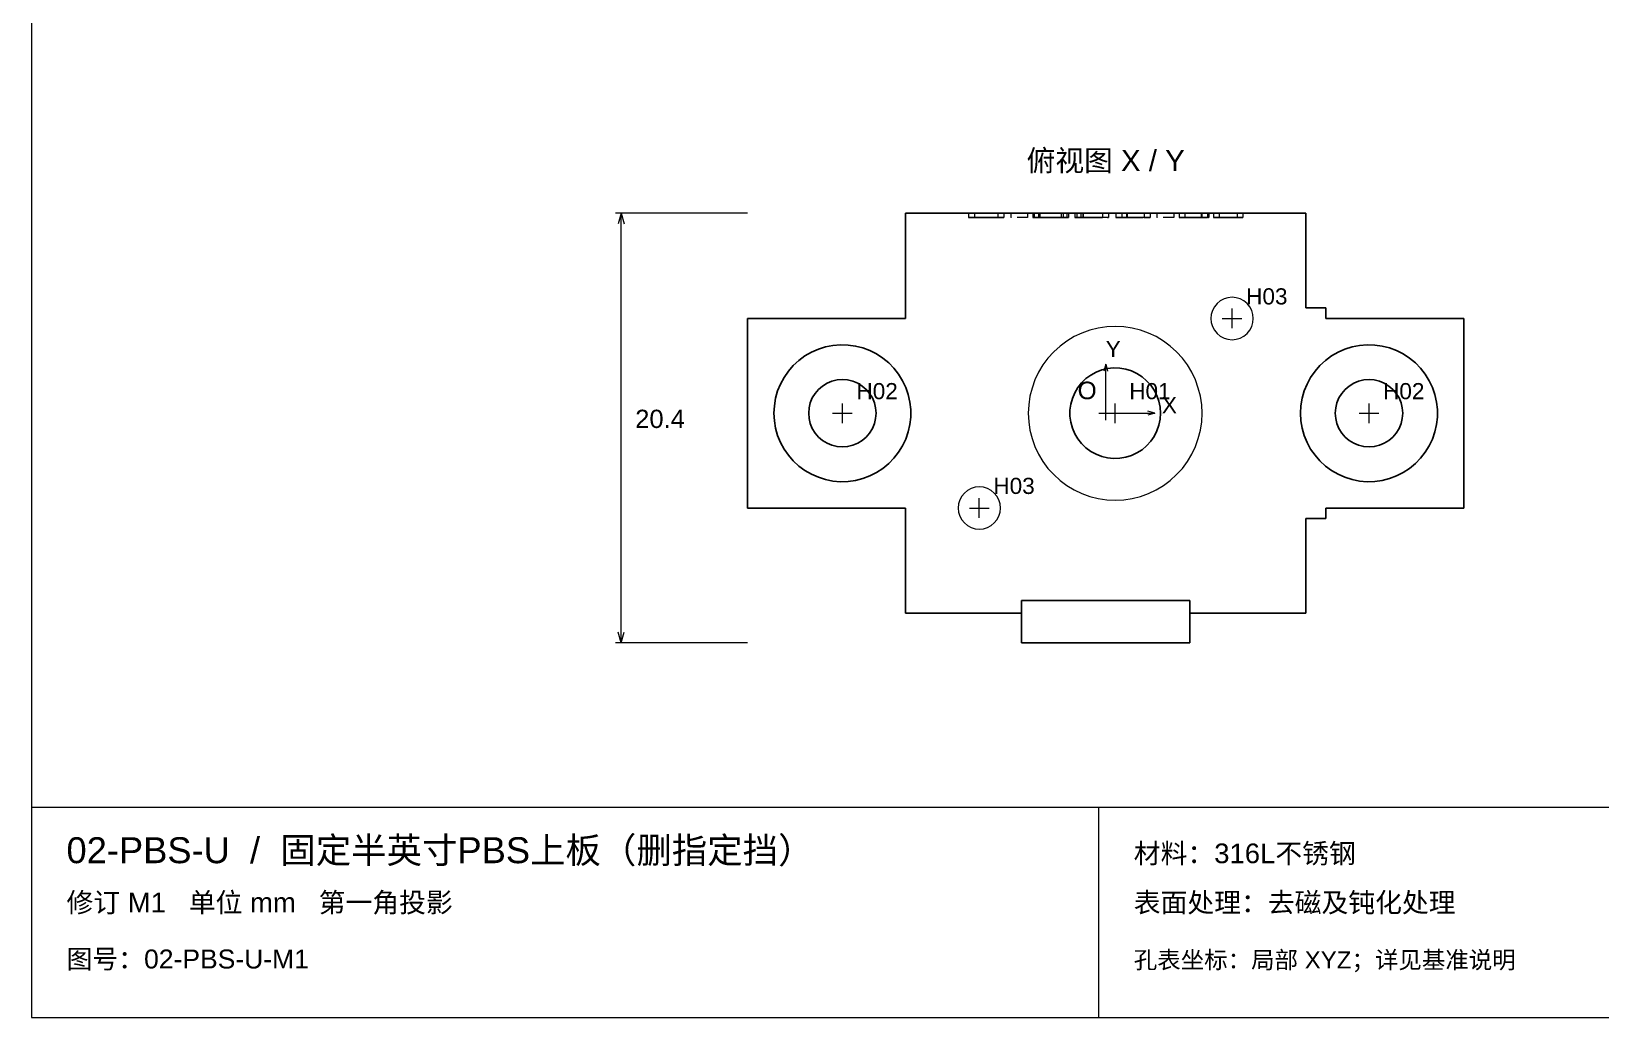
# Paper-space layout '01_三视图' of a CAD drawing. Header units: millimetres. Extents: x 8 to 450, y 8 to 289.
# Drawn here: x 8 to 231.5, y 8 to 148.5 of the extents above; entities that cross this region are included whole.
import ezdxf
from ezdxf.enums import TextEntityAlignment as Align

# ---------------------------------------------------------------- set-up
doc = ezdxf.new("R2010")
doc.units = ezdxf.units.MM
doc.linetypes.add('WP_HIDDEN', pattern=[2.3, 1.5, -0.8])
for name, color, linetype, lineweight in [('ANNOTATIONS', 7, 'CONTINUOUS', 18), ('HIDDEN', 7, 'WP_HIDDEN', 13), ('VISIBLE', 7, 'CONTINUOUS', 25)]:
    doc.layers.add(name, color=color, linetype=linetype, lineweight=lineweight)
doc.styles.add('CJK', font='Arial Unicode.ttf')

psp = doc.layouts.new('01_三视图')

# ---------------------------------------------------------------- linework, layer by layer
at = {"layer": 'ANNOTATIONS'}
for p, q in [((8, 289), (8, 8)), ((110, 122.6), (91.2, 122.6)), ((92, 122.6), (91.58, 121.1)), ((92, 61.4), (92, 122.6)), ((92, 122.6), (92.42, 121.1)), ((177.6, 107.6), (180.4, 107.6)), ((179, 106.2), (179, 109)), ((161, 101.1), (160.72, 100.1)), ((161, 94.1), (161, 101.1)), ((161, 101.1), (161.28, 100.1)), ((122.1, 94.1), (124.9, 94.1)), ((123.5, 92.7), (123.5, 95.5)), ((160, 94.1), (162, 94.1)), ((160.95, 94.1), (163.75, 94.1)), ((161, 93.1), (161, 95.1)), ((161, 94.1), (168, 94.1)), ((162.35, 92.7), (162.35, 95.5)), ((168, 94.1), (167, 94.38)), ((168, 94.1), (167, 93.82)), ((197.1, 94.1), (199.9, 94.1)), ((198.5, 92.7), (198.5, 95.5)), ((141.6, 80.6), (144.4, 80.6)), ((143, 79.2), (143, 82)), ((92, 61.4), (91.58, 62.9)), ((92, 61.4), (92.42, 62.9)), ((110, 61.4), (91.2, 61.4)), ((8, 38), (412, 38)), ((160, 8), (160, 38)), ((8, 8), (412, 8))]:
    psp.add_line(p, q, dxfattribs=at)
at = {"layer": 'HIDDEN'}
for points in [[(142.32, 122.6), (141.48, 122.6)], [(141.69, 122.6), (141.6, 122.6), (141.53, 122.6), (141.48, 122.6)], [(141.48, 122.6), (141.48, 122)], [(141.48, 122), (141.53, 122), (141.69, 122)], [(142.32, 122), (141.48, 122)], [(142.48, 122.6), (142.22, 122.6), (142, 122.6), (141.83, 122.6), (141.69, 122.6)], [(141.69, 122), (141.82, 122), (142, 122), (142.22, 122), (142.48, 122)], [(142.32, 122.6), (142.34, 122.6), (142.41, 122.6), (142.53, 122.6), (142.72, 122.6)], [(142.32, 122.6), (142.32, 122)], [(142.72, 122), (142.54, 122), (142.42, 122), (142.35, 122), (142.32, 122)], [(143.97, 122.6), (143.54, 122.6), (143.15, 122.6), (142.79, 122.6), (142.48, 122.6)], [(142.48, 122), (142.79, 122), (143.14, 122), (143.53, 122), (143.97, 122)], [(142.72, 122.6), (142.96, 122.6), (143.26, 122.6), (143.63, 122.6), (144.05, 122.6)], [(144.05, 122), (143.61, 122), (143.25, 122), (142.95, 122), (142.72, 122)], [(145.44, 122.6), (145.12, 122.6), (144.77, 122.6), (144.39, 122.6), (143.97, 122.6)], [(143.97, 122), (144.4, 122), (144.79, 122), (145.13, 122), (145.44, 122)], [(144.05, 122.6), (144.54, 122.6), (144.97, 122.6)], [(144.97, 122), (144.55, 122), (144.05, 122)], [(144.97, 122.6), (145.29, 122.6), (145.5, 122.6)], [(145.5, 122), (145.29, 122), (144.97, 122)], [(146.25, 122.6), (146.11, 122.6), (145.93, 122.6), (145.7, 122.6), (145.44, 122.6)], [(145.44, 122), (145.7, 122), (145.93, 122), (146.11, 122), (146.25, 122)], [(145.5, 122.6), (145.61, 122.6), (145.65, 122.6)], [(145.65, 122), (145.61, 122), (145.5, 122)], [(146.5, 122.6), (145.65, 122.6)], [(145.65, 122.6), (145.65, 122)], [(146.5, 122), (145.65, 122)], [(146.5, 122.6), (146.44, 122.6), (146.36, 122.6), (146.25, 122.6)], [(146.25, 122), (146.36, 122), (146.44, 122), (146.48, 122), (146.5, 122)], [(146.5, 122.6), (146.5, 122)], [(149.88, 122.6), (147.48, 122.6)], [(147.48, 122.6), (147.48, 122)], [(149.88, 122), (147.48, 122)], [(149.88, 122.6), (149.88, 122)], [(150.63, 122.6), (150.65, 122.6), (150.7, 122.6), (150.78, 122.6), (150.9, 122.6)], [(150.92, 122.6), (150.8, 122.6), (150.71, 122.6), (150.65, 122.6), (150.63, 122.6)], [(150.63, 122.6), (150.63, 122)], [(150.63, 122), (150.65, 122), (150.7, 122), (150.8, 122), (150.92, 122)], [(150.9, 122), (150.78, 122), (150.7, 122), (150.65, 122), (150.63, 122)], [(150.82, 122.6), (150.85, 122.6), (150.91, 122.6), (151.01, 122.6), (151.14, 122.6)], [(150.82, 122.6), (151.63, 122.6)], [(150.82, 122.6), (150.82, 122)], [(150.82, 122), (151.63, 122)], [(151.14, 122), (151.01, 122), (150.91, 122), (150.85, 122), (150.82, 122)], [(150.9, 122.6), (151.05, 122.6), (151.24, 122.6), (151.46, 122.6), (151.72, 122.6)], [(151.72, 122), (151.46, 122), (151.24, 122), (151.05, 122), (150.9, 122)], [(151.76, 122.6), (151.51, 122.6), (151.28, 122.6), (151.09, 122.6), (150.92, 122.6)], [(150.92, 122), (151.09, 122), (151.28, 122), (151.5, 122), (151.76, 122)], [(151.14, 122.6), (151.3, 122.6), (151.49, 122.6), (151.97, 122.6)], [(151.97, 122), (151.72, 122), (151.49, 122), (151.3, 122), (151.14, 122)], [(151.45, 122.6), (151.49, 122.6), (151.63, 122.6)], [(151.62, 122.6), (151.49, 122.6), (151.45, 122.6)], [(151.45, 122.6), (151.45, 122)], [(151.45, 122), (151.49, 122), (151.62, 122)], [(151.63, 122), (151.49, 122), (151.45, 122)], [(152.19, 122.6), (151.85, 122.6), (151.62, 122.6)], [(151.62, 122), (151.85, 122), (152.19, 122)], [(151.63, 122.6), (151.86, 122.6), (152.18, 122.6)], [(152.08, 122.6), (151.91, 122.6), (151.77, 122.6), (151.68, 122.6), (151.63, 122.6)], [(151.63, 122.6), (151.63, 122)], [(151.63, 122), (151.69, 122), (151.78, 122), (151.91, 122), (152.08, 122)], [(152.18, 122), (151.85, 122), (151.63, 122)], [(151.72, 122.6), (151.97, 122.6), (152.29, 122.6), (152.69, 122.6), (153.13, 122.6)], [(153.13, 122), (152.66, 122), (152.27, 122), (151.95, 122), (151.72, 122)], [(152.99, 122.6), (152.35, 122.6), (151.76, 122.6)], [(151.76, 122), (152.34, 122), (152.99, 122)], [(151.97, 122.6), (152.56, 122.6), (153.22, 122.6)], [(153.22, 122), (152.55, 122), (151.97, 122)], [(153.19, 122.6), (152.85, 122.6), (152.55, 122.6), (152.29, 122.6), (152.08, 122.6)], [(152.08, 122), (152.29, 122), (152.54, 122), (152.84, 122), (153.19, 122)], [(152.18, 122.6), (152.58, 122.6), (153.03, 122.6)], [(153.03, 122), (152.58, 122), (152.18, 122)], [(153.33, 122.6), (152.95, 122.6), (152.63, 122.6), (152.37, 122.6), (152.19, 122.6)], [(152.19, 122), (152.36, 122), (152.61, 122), (152.93, 122), (153.33, 122)], [(154.44, 122.6), (154.13, 122.6), (153.78, 122.6), (152.99, 122.6)], [(152.99, 122), (153.41, 122), (153.79, 122), (154.13, 122), (154.44, 122)], [(153.03, 122.6), (153.55, 122.6), (154.01, 122.6)], [(154.01, 122), (153.55, 122), (153.03, 122)], [(153.13, 122.6), (153.57, 122.6), (153.94, 122.6), (154.22, 122.6), (154.41, 122.6)], [(154.41, 122), (154.24, 122), (153.97, 122), (153.6, 122), (153.13, 122)], [(154.3, 122.6), (154.1, 122.6), (153.84, 122.6), (153.53, 122.6), (153.19, 122.6)], [(153.19, 122), (153.54, 122), (153.85, 122), (154.1, 122), (154.3, 122)], [(153.22, 122.6), (153.83, 122.6), (154.39, 122.6)], [(154.39, 122), (153.84, 122), (153.22, 122)], [(154.56, 122.6), (154.34, 122.6), (154.06, 122.6), (153.72, 122.6), (153.33, 122.6)], [(153.33, 122), (153.74, 122), (154.08, 122), (154.35, 122), (154.56, 122)], [(154.01, 122.6), (154.39, 122.6), (154.65, 122.6)], [(154.65, 122), (154.39, 122), (154.01, 122)], [(154.65, 122.6), (154.63, 122.6), (154.57, 122.6), (154.46, 122.6), (154.3, 122.6)], [(154.3, 122), (154.46, 122), (154.57, 122), (154.63, 122), (154.65, 122)], [(154.39, 122.6), (154.86, 122.6), (155.04, 122.6), (155.19, 122.6)], [(155.19, 122), (155.04, 122), (154.86, 122), (154.64, 122), (154.39, 122)], [(154.41, 122.6), (154.52, 122.6), (154.59, 122.6), (154.64, 122.6), (154.65, 122.6)], [(154.65, 122), (154.64, 122), (154.59, 122), (154.52, 122), (154.41, 122)], [(155.36, 122.6), (155.18, 122.6), (154.97, 122.6), (154.72, 122.6), (154.44, 122.6)], [(154.44, 122), (154.72, 122), (154.97, 122), (155.18, 122), (155.36, 122)], [(155.24, 122.6), (154.96, 122.6), (154.56, 122.6)], [(154.56, 122), (154.96, 122), (155.24, 122)], [(154.65, 122.6), (154.82, 122.6), (154.92, 122.6)], [(154.65, 122.6), (154.65, 122)], [(154.92, 122), (154.82, 122), (154.65, 122)], [(155.71, 122.6), (154.92, 122.6)], [(154.92, 122.6), (154.92, 122)], [(155.71, 122), (154.92, 122)], [(155.19, 122.6), (155.31, 122.6), (155.4, 122.6), (155.45, 122.6), (155.47, 122.6)], [(155.47, 122), (155.45, 122), (155.4, 122), (155.31, 122), (155.19, 122)], [(155.47, 122.6), (155.41, 122.6), (155.24, 122.6)], [(155.24, 122), (155.41, 122), (155.47, 122)], [(155.71, 122.6), (155.68, 122.6), (155.62, 122.6), (155.51, 122.6), (155.36, 122.6)], [(155.36, 122), (155.51, 122), (155.62, 122), (155.68, 122), (155.71, 122)], [(155.47, 122.6), (155.47, 122)], [(155.71, 122.6), (155.71, 122)], [(156.59, 122.6), (156.61, 122.6), (156.67, 122.6), (156.76, 122.6), (156.9, 122.6)], [(156.78, 122.6), (156.63, 122.6), (156.59, 122.6)], [(156.59, 122.6), (156.59, 122)], [(156.59, 122), (156.63, 122), (156.78, 122)], [(156.9, 122), (156.76, 122), (156.67, 122), (156.61, 122), (156.59, 122)], [(157.25, 122.6), (156.99, 122.6), (156.78, 122.6)], [(156.78, 122), (156.99, 122), (157.25, 122)], [(156.9, 122.6), (156.91, 122.6), (156.96, 122.6), (157.04, 122.6), (157.15, 122.6)], [(157.12, 122.6), (156.95, 122.6), (156.9, 122.6)], [(156.9, 122.6), (157.07, 122.6), (157.28, 122.6), (157.52, 122.6), (157.79, 122.6)], [(156.9, 122.6), (156.9, 122)], [(157.79, 122), (157.52, 122), (157.28, 122), (157.07, 122), (156.9, 122)], [(156.9, 122), (156.95, 122), (157.12, 122)], [(157.15, 122), (157.04, 122), (156.96, 122), (156.91, 122), (156.9, 122)], [(157.79, 122.6), (157.4, 122.6), (157.12, 122.6)], [(157.12, 122), (157.4, 122), (157.79, 122)], [(157.15, 122.6), (157.45, 122.6), (157.84, 122.6)], [(157.84, 122), (157.45, 122), (157.15, 122)], [(157.94, 122.6), (157.56, 122.6), (157.25, 122.6)], [(157.25, 122), (157.56, 122), (157.94, 122)], [(157.46, 122.6), (157.49, 122.6), (157.59, 122.6)], [(157.46, 122.6), (157.46, 122)], [(157.65, 122.6), (157.51, 122.6), (157.46, 122.6)], [(157.59, 122), (157.49, 122), (157.46, 122)], [(157.46, 122), (157.51, 122), (157.65, 122)], [(157.59, 122.6), (157.73, 122.6), (157.91, 122.6)], [(157.91, 122), (157.73, 122), (157.59, 122)], [(158.15, 122.6), (157.86, 122.6), (157.65, 122.6)], [(157.65, 122), (157.86, 122), (158.15, 122)], [(157.73, 122.6), (157.77, 122.6), (157.89, 122.6)], [(157.73, 122.6), (157.73, 122)], [(157.88, 122.6), (157.77, 122.6), (157.73, 122.6)], [(157.89, 122), (157.77, 122), (157.73, 122)], [(157.73, 122), (157.77, 122), (157.88, 122)], [(157.79, 122.6), (157.79, 122)], [(157.84, 122.6), (158.08, 122.6), (158.36, 122.6), (159.01, 122.6)], [(159.01, 122), (158.66, 122), (158.35, 122), (158.08, 122), (157.84, 122)], [(158.32, 122.6), (158.07, 122.6), (157.88, 122.6)], [(157.88, 122), (158.07, 122), (158.32, 122)], [(157.89, 122.6), (158.1, 122.6), (158.38, 122.6)], [(158.38, 122), (158.09, 122), (157.89, 122)], [(157.91, 122.6), (158.13, 122.6), (158.4, 122.6)], [(158.4, 122), (158.13, 122), (157.91, 122)], [(158.97, 122.6), (158.42, 122.6), (157.94, 122.6)], [(157.94, 122), (158.41, 122), (158.97, 122)], [(159.09, 122.6), (158.81, 122.6), (158.55, 122.6), (158.34, 122.6), (158.15, 122.6)], [(158.15, 122), (158.33, 122), (158.55, 122), (158.8, 122), (159.09, 122)], [(159.29, 122.6), (158.98, 122.6), (158.71, 122.6), (158.49, 122.6), (158.32, 122.6)], [(158.32, 122), (158.48, 122), (158.7, 122), (158.97, 122), (159.29, 122)], [(158.38, 122.6), (158.52, 122.6), (158.71, 122.6), (158.93, 122.6), (159.18, 122.6)], [(159.18, 122), (158.92, 122), (158.7, 122), (158.52, 122), (158.38, 122)], [(158.4, 122.6), (158.5, 122.6), (158.63, 122.6), (158.97, 122.6)], [(158.97, 122), (158.78, 122), (158.63, 122), (158.5, 122), (158.4, 122)], [(158.97, 122.6), (161.41, 122.6)], [(160.56, 122.6), (158.97, 122.6)], [(158.97, 122), (161.41, 122)], [(160.56, 122), (158.97, 122)], [(161.41, 122.6), (159.01, 122.6)], [(161.41, 122), (159.01, 122)], [(159.09, 122.6), (160.56, 122.6)], [(159.09, 122), (160.56, 122)], [(160.56, 122.6), (159.18, 122.6)], [(160.56, 122), (159.18, 122)], [(159.29, 122.6), (160.56, 122.6)], [(159.29, 122), (160.56, 122)], [(160.56, 122.6), (160.56, 122)], [(161.41, 122.6), (161.41, 122)], [(162.45, 122.6), (162.5, 122.6), (162.64, 122.6)], [(162.97, 122.6), (162.74, 122.6), (162.58, 122.6), (162.48, 122.6), (162.45, 122.6)], [(162.45, 122.6), (162.45, 122)], [(162.45, 122), (162.48, 122), (162.58, 122), (162.74, 122), (162.97, 122)], [(162.64, 122), (162.5, 122), (162.45, 122)], [(162.64, 122.6), (162.87, 122.6), (163.15, 122.6)], [(163.15, 122), (162.87, 122), (162.64, 122)], [(164.84, 122.6), (164.26, 122.6), (163.74, 122.6), (163.3, 122.6), (162.97, 122.6)], [(162.97, 122), (163.28, 122), (163.69, 122), (164.21, 122), (164.84, 122)], [(163.15, 122.6), (163.51, 122.6), (163.94, 122.6)], [(163.94, 122), (163.51, 122), (163.15, 122)], [(163.32, 122.6), (163.34, 122.6), (163.4, 122.6), (163.51, 122.6), (163.66, 122.6)], [(163.32, 122.6), (163.32, 122)], [(163.52, 122.6), (163.37, 122.6), (163.32, 122.6)], [(163.66, 122), (163.51, 122), (163.4, 122), (163.34, 122), (163.32, 122)], [(163.32, 122), (163.37, 122), (163.52, 122)], [(164.05, 122.6), (163.76, 122.6), (163.52, 122.6)], [(163.52, 122), (163.76, 122), (164.05, 122)], [(163.66, 122.6), (163.87, 122.6), (164.14, 122.6), (164.46, 122.6), (164.82, 122.6)], [(164.82, 122), (164.45, 122), (164.12, 122), (163.86, 122), (163.66, 122)], [(163.94, 122.6), (164.13, 122.6), (164.36, 122.6), (164.62, 122.6), (164.91, 122.6)], [(163.94, 122.6), (163.94, 122)], [(164.91, 122), (164.61, 122), (164.35, 122), (164.13, 122), (163.94, 122)], [(164.05, 122.6), (164.05, 122)], [(164.84, 122.6), (164.58, 122.6), (164.36, 122.6), (164.19, 122.6), (164.05, 122.6)], [(164.05, 122), (164.18, 122), (164.36, 122), (164.58, 122), (164.84, 122)], [(166.47, 122.6), (164.82, 122.6)], [(166.47, 122), (164.82, 122)], [(164.84, 122.6), (166.47, 122.6)], [(164.84, 122.6), (166.47, 122.6)], [(164.84, 122), (166.47, 122)], [(164.84, 122), (166.47, 122)], [(167.32, 122.6), (164.91, 122.6)], [(167.32, 122), (164.91, 122)], [(166.47, 122.6), (167.32, 122.6)], [(166.47, 122.6), (166.47, 122)], [(166.47, 122), (167.32, 122)], [(167.32, 122.6), (167.32, 122)], [(170.69, 122.6), (168.29, 122.6)], [(168.29, 122.6), (168.29, 122)], [(170.69, 122), (168.29, 122)], [(170.69, 122.6), (170.69, 122)], [(174.58, 122.6), (171.45, 122.6)], [(171.45, 122.6), (175.66, 122.6)], [(171.45, 122.6), (171.45, 122)], [(171.45, 122), (175.66, 122)], [(174.58, 122), (171.45, 122)], [(171.46, 122.6), (171.49, 122.6), (171.59, 122.6), (171.76, 122.6), (171.99, 122.6)], [(171.61, 122.6), (171.49, 122.6), (171.46, 122.6)], [(171.46, 122.6), (171.46, 122)], [(171.46, 122), (171.49, 122), (171.61, 122)], [(171.99, 122), (171.76, 122), (171.59, 122), (171.49, 122), (171.46, 122)], [(172.13, 122.6), (171.82, 122.6), (171.61, 122.6)], [(171.61, 122), (171.82, 122), (172.13, 122)], [(171.99, 122.6), (172.29, 122.6), (172.63, 122.6), (173.02, 122.6), (173.44, 122.6)], [(173.44, 122), (173.01, 122), (172.62, 122), (172.28, 122), (171.99, 122)], [(173.34, 122.6), (172.97, 122.6), (172.64, 122.6), (172.36, 122.6), (172.13, 122.6)], [(172.13, 122), (172.34, 122), (172.62, 122), (172.95, 122), (173.34, 122)], [(172.26, 122.6), (172.28, 122.6), (172.35, 122.6), (172.47, 122.6), (172.63, 122.6)], [(172.59, 122.6), (172.45, 122.6), (172.34, 122.6), (172.28, 122.6), (172.26, 122.6)], [(172.26, 122.6), (172.26, 122)], [(172.26, 122), (172.28, 122), (172.34, 122), (172.45, 122), (172.59, 122)], [(172.63, 122), (172.47, 122), (172.35, 122), (172.28, 122), (172.26, 122)], [(173.46, 122.6), (172.98, 122.6), (172.59, 122.6)], [(172.59, 122), (172.98, 122), (173.46, 122)], [(172.63, 122.6), (172.87, 122.6), (173.2, 122.6), (173.59, 122.6), (174.03, 122.6)], [(174.03, 122), (173.55, 122), (173.16, 122), (172.85, 122), (172.63, 122)], [(174.25, 122.6), (174.11, 122.6), (173.9, 122.6), (173.64, 122.6), (173.34, 122.6)], [(173.34, 122), (173.66, 122), (173.92, 122), (174.11, 122), (174.25, 122)], [(173.44, 122.6), (173.87, 122.6), (174.25, 122.6), (174.6, 122.6), (174.89, 122.6)], [(174.89, 122), (174.6, 122), (174.26, 122), (173.88, 122), (173.44, 122)], [(174.37, 122.6), (173.97, 122.6), (173.46, 122.6)], [(173.46, 122), (173.97, 122), (174.37, 122)], [(174.03, 122.6), (174.34, 122.6), (174.61, 122.6), (174.85, 122.6), (175.06, 122.6)], [(175.06, 122), (174.86, 122), (174.62, 122), (174.35, 122), (174.03, 122)], [(174.58, 122.6), (174.43, 122.6), (174.25, 122.6)], [(174.25, 122), (174.43, 122), (174.58, 122)], [(174.71, 122.6), (174.69, 122.6), (174.62, 122.6), (174.52, 122.6), (174.37, 122.6)], [(174.37, 122), (174.52, 122), (174.62, 122), (174.69, 122), (174.71, 122)], [(174.58, 122.6), (174.58, 122)], [(174.71, 122.6), (175.52, 122.6)], [(174.71, 122.6), (174.71, 122)], [(174.71, 122), (175.52, 122)], [(174.89, 122.6), (175.14, 122.6), (175.32, 122.6), (175.45, 122.6), (175.52, 122.6)], [(175.52, 122), (175.45, 122), (175.32, 122), (175.14, 122), (174.89, 122)], [(175.06, 122.6), (175.36, 122.6), (175.57, 122.6)], [(175.57, 122), (175.36, 122), (175.06, 122)], [(175.52, 122.6), (175.52, 122)], [(175.57, 122.6), (175.64, 122.6), (175.67, 122.6)], [(175.67, 122), (175.64, 122), (175.57, 122)], [(175.67, 122.6), (175.66, 122.6)], [(175.66, 122.6), (175.66, 122)], [(175.66, 122), (175.67, 122)], [(175.67, 122.6), (175.67, 122)], [(176.36, 122.6), (176.4, 122.6), (176.51, 122.6)], [(176.59, 122.6), (176.49, 122.6), (176.42, 122.6), (176.36, 122.6)], [(176.36, 122.6), (176.36, 122)], [(176.36, 122), (176.42, 122), (176.59, 122)], [(176.51, 122), (176.4, 122), (176.36, 122)], [(176.51, 122.6), (176.67, 122.6), (176.9, 122.6)], [(176.9, 122), (176.68, 122), (176.51, 122)], [(177.28, 122.6), (177.06, 122.6), (176.88, 122.6), (176.59, 122.6)], [(176.59, 122), (176.88, 122), (177.28, 122)], [(176.9, 122.6), (177.19, 122.6), (177.54, 122.6)], [(177.54, 122), (177.19, 122), (176.9, 122)], [(177.17, 122.6), (177.19, 122.6), (177.25, 122.6), (177.36, 122.6), (177.53, 122.6)], [(177.17, 122.6), (177.17, 122)], [(177.53, 122.6), (177.36, 122.6), (177.25, 122.6), (177.19, 122.6), (177.17, 122.6)], [(177.53, 122), (177.37, 122), (177.26, 122), (177.19, 122), (177.17, 122)], [(178.44, 122.6), (177.81, 122.6), (177.53, 122.6), (177.28, 122.6)], [(177.28, 122), (177.53, 122), (177.8, 122), (178.11, 122), (178.44, 122)], [(177.53, 122.6), (177.94, 122.6), (178.44, 122.6)], [(178.45, 122.6), (177.95, 122.6), (177.53, 122.6)], [(178.44, 122), (177.95, 122), (177.53, 122)], [(177.53, 122), (177.95, 122), (178.45, 122)], [(177.54, 122.6), (177.96, 122.6), (178.44, 122.6)], [(178.44, 122), (177.96, 122), (177.54, 122)], [(178.44, 122.6), (179.08, 122.6), (179.6, 122.6)], [(179.89, 122.6), (179.6, 122.6), (179.26, 122.6), (178.87, 122.6), (178.44, 122.6)], [(178.44, 122.6), (178.94, 122.6), (179.35, 122.6)], [(178.44, 122), (178.88, 122), (179.27, 122), (179.6, 122), (179.89, 122)], [(179.6, 122), (179.08, 122), (178.44, 122)], [(179.35, 122), (178.94, 122), (178.44, 122)], [(179.31, 122.6), (178.94, 122.6), (178.45, 122.6)], [(178.45, 122), (178.94, 122), (179.31, 122)], [(179.72, 122.6), (179.7, 122.6), (179.63, 122.6), (179.51, 122.6), (179.31, 122.6)], [(179.31, 122), (179.49, 122), (179.62, 122), (179.69, 122), (179.72, 122)], [(179.35, 122.6), (179.53, 122.6), (179.64, 122.6), (179.7, 122.6), (179.72, 122.6)], [(179.72, 122), (179.7, 122), (179.63, 122), (179.51, 122), (179.35, 122)], [(179.6, 122.6), (180, 122.6), (180.29, 122.6)], [(180.29, 122), (180, 122), (179.6, 122)], [(179.72, 122.6), (179.72, 122)], [(180.52, 122.6), (180.49, 122.6), (180.39, 122.6), (180.19, 122.6), (179.89, 122.6)], [(179.89, 122), (180.17, 122), (180.37, 122), (180.48, 122), (180.52, 122)], [(180.29, 122.6), (180.4, 122.6), (180.47, 122.6), (180.52, 122.6)], [(180.52, 122), (180.47, 122), (180.29, 122)], [(180.52, 122.6), (180.52, 122)], [(182.01, 107.6), (181.96, 108.19), (181.79, 108.75), (181.51, 109.28), (181.13, 109.73), (180.68, 110.11), (180.15, 110.39), (179.59, 110.56), (179, 110.62), (178.41, 110.56), (177.85, 110.39), (177.32, 110.11), (176.87, 109.73), (176.49, 109.28), (176.21, 108.75), (176.04, 108.19), (175.99, 107.6), (176.04, 107.01), (176.21, 106.45), (176.49, 105.92), (176.87, 105.47), (177.32, 105.09), (177.85, 104.81), (178.41, 104.64), (179, 104.58), (179.59, 104.64), (180.15, 104.81), (180.68, 105.09), (181.13, 105.47), (181.51, 105.92), (181.79, 106.45), (181.96, 107.01), (182.01, 107.6)], [(174.72, 94.1), (174.67, 95.31), (174.49, 96.51), (174.19, 97.69), (173.78, 98.84), (173.26, 99.93), (172.64, 100.98), (171.92, 101.95), (171.1, 102.85), (170.2, 103.67), (169.23, 104.39), (168.18, 105.01), (167.09, 105.53), (165.94, 105.94), (164.76, 106.24), (163.56, 106.42), (162.35, 106.48), (161.14, 106.42), (159.94, 106.24), (158.76, 105.94), (157.61, 105.53), (156.52, 105.01), (155.47, 104.39), (154.5, 103.67), (153.6, 102.85), (152.78, 101.95), (152.06, 100.98), (151.44, 99.93), (150.92, 98.84), (150.51, 97.69), (150.21, 96.51), (150.03, 95.31), (149.97, 94.1), (150.03, 92.89), (150.21, 91.69), (150.51, 90.51), (150.92, 89.36), (151.44, 88.27), (152.06, 87.22), (152.78, 86.25), (153.6, 85.35), (154.5, 84.53), (155.47, 83.81), (156.52, 83.19), (157.61, 82.67), (158.76, 82.26), (159.94, 81.96), (161.14, 81.78), (162.35, 81.72), (163.56, 81.78), (164.76, 81.96), (165.94, 82.26), (167.09, 82.67), (168.18, 83.19), (169.23, 83.81), (170.2, 84.53), (171.1, 85.35), (171.92, 86.25), (172.64, 87.22), (173.26, 88.27), (173.78, 89.36), (174.19, 90.51), (174.49, 91.69), (174.67, 92.89), (174.72, 94.1)], [(146.01, 80.6), (145.96, 81.19), (145.79, 81.75), (145.51, 82.28), (145.13, 82.73), (144.68, 83.11), (144.15, 83.39), (143.59, 83.56), (143, 83.61), (142.41, 83.56), (141.85, 83.39), (141.32, 83.11), (140.87, 82.73), (140.49, 82.28), (140.21, 81.75), (140.04, 81.19), (139.99, 80.6), (140.04, 80.01), (140.21, 79.45), (140.49, 78.92), (140.87, 78.47), (141.32, 78.09), (141.85, 77.81), (142.41, 77.64), (143, 77.59), (143.59, 77.64), (144.15, 77.81), (144.68, 78.09), (145.13, 78.47), (145.51, 78.92), (145.79, 79.45), (145.96, 80.01), (146.01, 80.6)], [(149, 65.6), (149, 67.4)], [(173, 65.6), (173, 67.4)], [(149, 61.4), (149, 65.6)], [(173, 61.4), (173, 65.6)]]:
    psp.add_lwpolyline(points, dxfattribs=at)
at = {"layer": 'VISIBLE'}
for points in [[(132.5, 122.6), (189.5, 122.6)], [(132.5, 107.6), (132.5, 122.6)], [(189.5, 109.1), (189.5, 122.6)], [(110, 107.6), (132.5, 107.6)], [(110, 80.6), (110, 107.6)], [(189.5, 109.1), (192.35, 109.1)], [(192.35, 107.6), (192.35, 109.1)], [(192.35, 107.6), (212, 107.6)], [(212, 80.6), (212, 107.6)], [(113.75, 94.1), (113.81, 95.17), (113.99, 96.23), (114.28, 97.27), (114.68, 98.26), (115.19, 99.21), (115.81, 100.09), (116.51, 100.9), (117.3, 101.63), (118.17, 102.26), (119.1, 102.8), (120.08, 103.23), (121.11, 103.55), (122.16, 103.76), (123.23, 103.85), (124.31, 103.82), (125.37, 103.67), (126.41, 103.41), (127.42, 103.03), (128.38, 102.54), (129.27, 101.96), (130.1, 101.27), (130.85, 100.5), (131.51, 99.66), (132.07, 98.74), (132.53, 97.77), (132.88, 96.75), (133.12, 95.7), (133.24, 94.64), (133.24, 93.56), (133.12, 92.5), (132.88, 91.45), (132.53, 90.43), (132.07, 89.46), (131.51, 88.54), (130.85, 87.7), (130.1, 86.93), (129.27, 86.24), (128.38, 85.66), (127.42, 85.17), (126.41, 84.79), (125.37, 84.53), (124.31, 84.38), (123.23, 84.35), (122.16, 84.44), (121.11, 84.65), (120.08, 84.97), (119.1, 85.4), (118.17, 85.94), (117.3, 86.57), (116.51, 87.3), (115.81, 88.11), (115.19, 88.99), (114.68, 89.94), (114.28, 90.93), (113.99, 91.97), (113.81, 93.03), (113.75, 94.1)], [(188.75, 94.1), (188.81, 95.17), (188.99, 96.23), (189.28, 97.27), (189.68, 98.26), (190.19, 99.21), (190.81, 100.09), (191.51, 100.9), (192.3, 101.63), (193.17, 102.26), (194.1, 102.8), (195.08, 103.23), (196.11, 103.55), (197.16, 103.76), (198.23, 103.85), (199.31, 103.82), (200.37, 103.67), (201.41, 103.41), (202.42, 103.03), (203.38, 102.54), (204.27, 101.96), (205.1, 101.27), (205.85, 100.5), (206.51, 99.66), (207.07, 98.74), (207.53, 97.77), (207.88, 96.75), (208.12, 95.7), (208.24, 94.64), (208.24, 93.56), (208.12, 92.5), (207.88, 91.45), (207.53, 90.43), (207.07, 89.46), (206.51, 88.54), (205.85, 87.7), (205.1, 86.93), (204.27, 86.24), (203.38, 85.66), (202.42, 85.17), (201.41, 84.79), (200.37, 84.53), (199.31, 84.38), (198.23, 84.35), (197.16, 84.44), (196.11, 84.65), (195.08, 84.97), (194.1, 85.4), (193.17, 85.94), (192.3, 86.57), (191.51, 87.3), (190.81, 88.11), (190.19, 88.99), (189.68, 89.94), (189.28, 90.93), (188.99, 91.97), (188.81, 93.03), (188.75, 94.1)], [(118.7, 94.1), (118.76, 94.85), (118.93, 95.58), (119.22, 96.28), (119.62, 96.92), (120.11, 97.49), (120.68, 97.98), (121.32, 98.38), (122.02, 98.67), (122.75, 98.84), (123.5, 98.9), (124.25, 98.84), (124.98, 98.67), (125.68, 98.38), (126.32, 97.98), (126.89, 97.49), (127.38, 96.92), (127.78, 96.28), (128.07, 95.58), (128.24, 94.85), (128.3, 94.1), (128.24, 93.35), (128.07, 92.62), (127.78, 91.92), (127.38, 91.28), (126.89, 90.71), (126.32, 90.22), (125.68, 89.82), (124.98, 89.53), (124.25, 89.36), (123.5, 89.3), (122.75, 89.36), (122.02, 89.53), (121.32, 89.82), (120.68, 90.22), (120.11, 90.71), (119.62, 91.28), (119.22, 91.92), (118.93, 92.62), (118.76, 93.35), (118.7, 94.1)], [(168.8, 94.1), (168.74, 94.96), (168.57, 95.8), (168.29, 96.62), (167.9, 97.39), (167.41, 98.1), (166.83, 98.74), (166.18, 99.29), (165.45, 99.76), (164.67, 100.12), (163.85, 100.37), (163, 100.52), (162.13, 100.55), (161.28, 100.46), (160.44, 100.26), (159.63, 99.95), (158.88, 99.54), (158.19, 99.03), (157.57, 98.43), (157.03, 97.75), (156.59, 97.01), (156.26, 96.22), (156.03, 95.38), (155.91, 94.53), (155.91, 93.67), (156.03, 92.82), (156.26, 91.98), (156.59, 91.19), (157.03, 90.45), (157.57, 89.77), (158.19, 89.17), (158.88, 88.66), (159.63, 88.25), (160.44, 87.94), (161.28, 87.74), (162.13, 87.65), (163, 87.68), (163.85, 87.83), (164.67, 88.08), (165.45, 88.44), (166.18, 88.91), (166.83, 89.46), (167.41, 90.1), (167.9, 90.81), (168.29, 91.58), (168.57, 92.4), (168.74, 93.24), (168.8, 94.1)], [(193.7, 94.1), (193.76, 94.85), (193.93, 95.58), (194.22, 96.28), (194.62, 96.92), (195.11, 97.49), (195.68, 97.98), (196.32, 98.38), (197.02, 98.67), (197.75, 98.84), (198.5, 98.9), (199.25, 98.84), (199.98, 98.67), (200.68, 98.38), (201.32, 97.98), (201.89, 97.49), (202.38, 96.92), (202.78, 96.28), (203.07, 95.58), (203.24, 94.85), (203.3, 94.1), (203.24, 93.35), (203.07, 92.62), (202.78, 91.92), (202.38, 91.28), (201.89, 90.71), (201.32, 90.22), (200.68, 89.82), (199.98, 89.53), (199.25, 89.36), (198.5, 89.3), (197.75, 89.36), (197.02, 89.53), (196.32, 89.82), (195.68, 90.22), (195.11, 90.71), (194.62, 91.28), (194.22, 91.92), (193.93, 92.62), (193.76, 93.35), (193.7, 94.1)], [(110, 80.6), (132.5, 80.6)], [(132.5, 65.6), (132.5, 80.6)], [(192.35, 79.1), (192.35, 80.6)], [(192.35, 80.6), (212, 80.6)], [(189.5, 65.6), (189.5, 79.1)], [(189.5, 79.1), (192.35, 79.1)], [(149, 61.4), (149, 67.4)], [(149, 67.4), (173, 67.4)], [(173, 61.4), (173, 67.4)], [(132.5, 65.6), (149, 65.6)], [(173, 65.6), (189.5, 65.6)], [(149, 61.4), (173, 61.4)]]:
    psp.add_lwpolyline(points, dxfattribs=at)

# ---------------------------------------------------------------- texts
at = {"layer": 'ANNOTATIONS', "style": 'CJK'}
psp.add_text('俯视图 X / Y', height=3, dxfattribs=at).set_placement((161, 128.6), align=Align.CENTER)
for s, height, p in [('H03', 2.3, (181, 109.6)), ('Y', 2.3, (161, 102.1)), ('H02', 2.3, (125.5, 96.1)), ('O', 2.5, (157, 96.1)), ('H01', 2.3, (164.35, 96.1)), ('H02', 2.3, (200.5, 96.1)), ('X', 2.3, (169, 94.1)), ('20.4', 2.6, (94, 92)), ('H03', 2.3, (145, 82.6)), ('02-PBS-U  /  固定半英寸PBS上板（删指定挡）', 3.7, (13, 30)), ('材料：316L不锈钢', 2.8, (165, 30)), ('修订 M1   单位 mm   第一角投影', 2.8, (13, 23)), ('表面处理：去磁及钝化处理', 2.8, (165, 23)), ('图号：02-PBS-U-M1', 2.7, (13, 15)), ('孔表坐标：局部 XYZ；详见基准说明', 2.45, (165, 15))]:
    psp.add_text(s, height=height, dxfattribs=at).set_placement(p)

doc.saveas('drawing.dxf')
